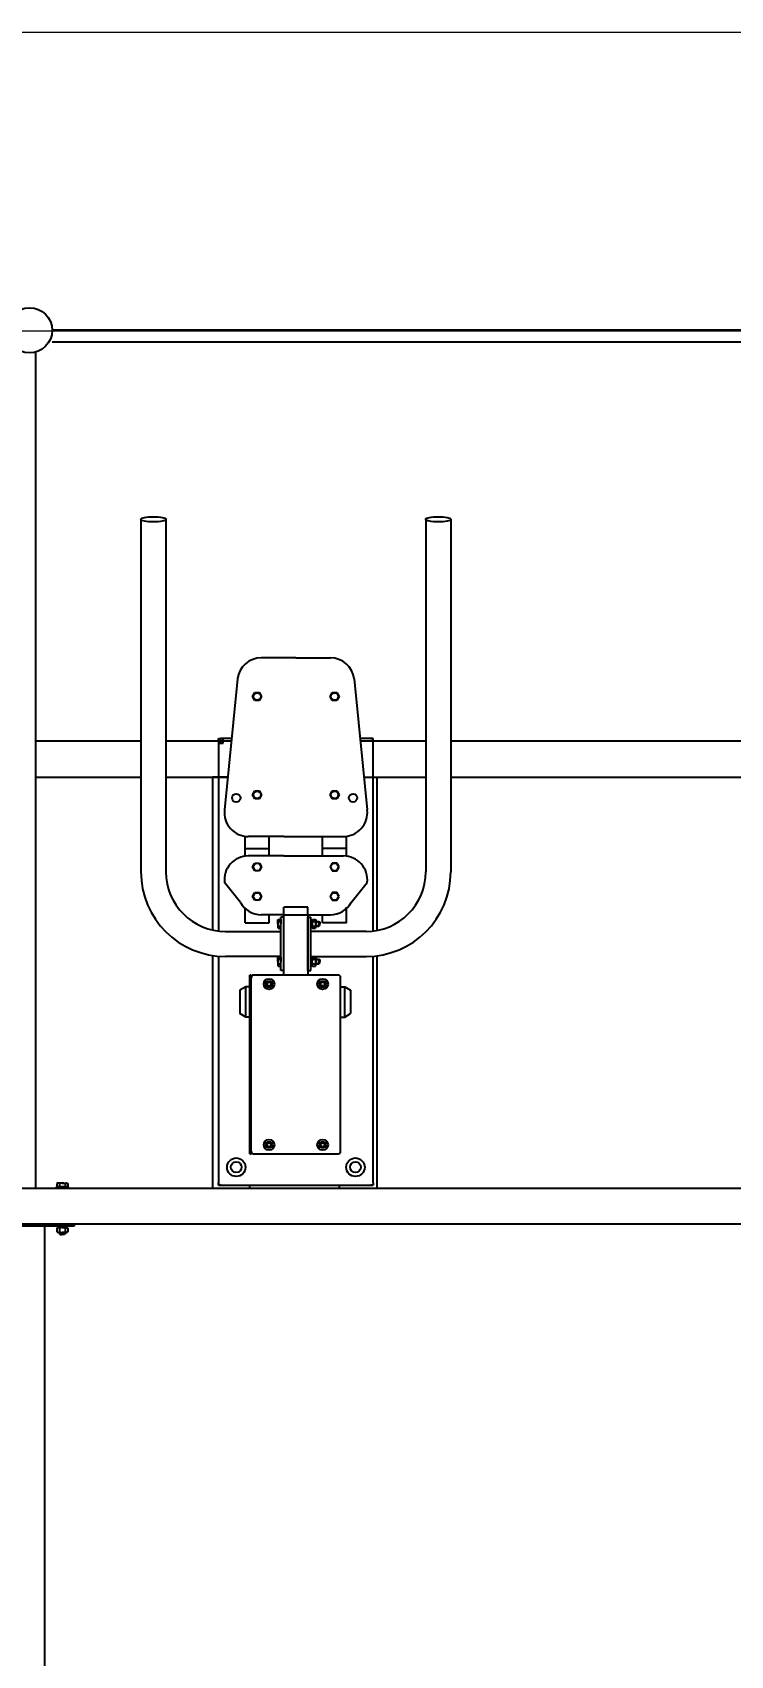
# Model space of a CAD drawing. Header units: millimetres. Extents: x -4989 to 3850, y -3780 to 2461.
# Drawn here: x 1082 to 2254, y -264 to 2461 of the extents above; entities that cross this region are included whole.
import ezdxf

# ---------------------------------------------------------------- set-up
doc = ezdxf.new("R2010")
doc.units = ezdxf.units.MM
for name, color, linetype in [('DIKOM_ЗОНА', 80, 'Continuous'), ('DIKOM_ОБЪЕКТ', 7, 'Continuous'), ('DIKOM_РАЗМЕР_ОБЪЕКТА', 7, 'Continuous')]:
    doc.layers.add(name, color=color, linetype=linetype)
doc.styles.add('style1', font='arial.ttf', dxfattribs={"width": 0.8})
doc.dimstyles.new('1-50', dxfattribs={"dimtxt": 300, "dimasz": 200, "dimexe": 100, "dimexo": 0, "dimgap": 100, "dimtad": 1, "dimdec": 0, "dimtxsty": 'style1', "dimcen": 0, "dimclrd": 7, "dimclre": 7, "dimadec": 1, "dimazin": 2, "dimtfac": 1, "dimtdec": 0, "dimtmove": 0, "dimatfit": 3, "dimfxl": 0, "dimlwd": 25, "dimlwe": 18, "dimarcsym": 0})

# ---------------------------------------------------------------- blocks, each defined once
blk = doc.blocks.new('*D0')
at = {"layer": 'Defpoints', "color": 0, "transparency": 16777216}
for p in [(3115.5, 1959.7), (-3896.5, -2039.1), (3081.8, -2039.1)]:
    blk.add_point(p, dxfattribs=at)
at = {"layer": 'DIKOM_РАЗМЕР_ОБЪЕКТА', "color": 7, "lineweight": 18, "transparency": 16777216}
for p, q in [((3115.5, 1959.7), (-3996.5, 1959.7)), ((3081.8, -2039.1), (-3996.5, -2039.1))]:
    blk.add_line(p, q, dxfattribs=at)
at = {"layer": 'DIKOM_РАЗМЕР_ОБЪЕКТА', "color": 7, "lineweight": 25, "transparency": 16777216}
blk.add_line((-3896.5, 1759.7), (-3896.5, -1839.1), dxfattribs=at)
at = {"layer": 'DIKOM_РАЗМЕР_ОБЪЕКТА', "color": 7, "transparency": 16777216}
for points in [[(-3929.8, 1759.7), (-3863.2, 1759.7), (-3896.5, 1959.7)], [(-3929.8, -1839.1), (-3863.2, -1839.1), (-3896.5, -2039.1)]]:
    blk.add_solid(points, dxfattribs=at)
at = {"layer": 'DIKOM_РАЗМЕР_ОБЪЕКТА', "color": 0, "transparency": 16777216, "insert": (-4149.7, -39.7), "char_height": 300, "attachment_point": 5, "rotation": 90, "style": 'style1'}
blk.add_mtext('4000', dxfattribs=at)

msp = doc.modelspace()

# ---------------------------------------------------------------- linework, layer by layer
at = {"layer": 'DIKOM_ЗОНА', "color": 3, "lineweight": 15}
msp.add_line((3349.7, 2460.9), (-3149.5, 2460.9), dxfattribs=at)
at = {"layer": 'DIKOM_ОБЪЕКТ'}
for p, q in [((3039.5, 1960.9), (1115.5, 1960.9)), ((3039.5, 1940.9), (1115.5, 1940.9)), ((1087.5, 1922.9), (1087.5, 520.9)), ((1264.5, 1643.6), (1264.5, 1051.7)), ((1306.5, 1643.6), (1306.5, 1051.7)), ((1742.5, 1643.6), (1742.5, 1051.7)), ((1784.5, 1643.6), (1784.5, 1051.7)), ((1524.5, 1411.1), (1466.5, 1411.1)), ((1524.5, 1411.1), (1582.5, 1411.1)), ((1426.8, 1375.8), (1404.8, 1155.8)), ((1622.2, 1375.8), (1644.2, 1155.8)), ((1452, 1346.1), (1455.7, 1352.6)), ((1455.7, 1339.6), (1452, 1346.1)), ((1455.7, 1352.6), (1463.3, 1352.6)), ((1463.3, 1339.6), (1455.7, 1339.6)), ((1463.3, 1352.6), (1467, 1346.1)), ((1467, 1346.1), (1463.3, 1339.6)), ((1582, 1346.1), (1585.7, 1352.6)), ((1585.7, 1339.6), (1582, 1346.1)), ((1585.7, 1352.6), (1593.3, 1352.6)), ((1593.3, 1339.6), (1585.7, 1339.6)), ((1593.3, 1352.6), (1597, 1346.1)), ((1597, 1346.1), (1593.3, 1339.6)), ((1264.5, 1270.9), (1087.5, 1270.9)), ((1416.3, 1270.9), (1306.5, 1270.9)), ((1394.5, 1271.9), (1394.5, 1275.9)), ((1394.5, 1275.9), (1398.5, 1275.9)), ((1394.5, 1271.9), (1394.5, 1010.8)), ((1394.5, 1267.9), (1402.5, 1267.9)), ((1398.5, 1267.9), (1398.5, 1275.9)), ((1416.8, 1275.9), (1398.5, 1275.9)), ((1398.5, 1271.9), (1402.5, 1271.9)), ((1402.5, 1267.9), (1402.5, 1275.9)), ((1650.5, 1275.9), (1632.2, 1275.9)), ((1742.5, 1270.9), (1632.7, 1270.9)), ((1650.5, 1275.9), (1654.5, 1275.9)), ((1654.5, 1275.9), (1650.5, 1275.9)), ((1654.5, 1271.9), (1654.5, 1275.9)), ((1654.5, 1271.9), (1654.5, 1275.9)), ((1654.5, 1010.8), (1654.5, 1271.9)), ((2556.8, 1270.9), (1784.5, 1270.9)), ((1087.5, 1210.9), (1264.5, 1210.9)), ((1306.5, 1210.9), (1410.3, 1210.9)), ((1410.3, 1210.9), (1384.5, 1210.9)), ((1384.5, 1210.9), (1384.5, 954.1)), ((1638.7, 1210.9), (1742.5, 1210.9)), ((1654.5, 1210.9), (1660.5, 1210.9)), ((1660.5, 1210.9), (1660.5, 953.3)), ((1784.5, 1210.9), (2561.8, 1210.9)), ((1452, 1181.1), (1455.7, 1187.6)), ((1455.7, 1174.6), (1452, 1181.1)), ((1455.7, 1187.6), (1463.3, 1187.6)), ((1463.3, 1174.6), (1455.7, 1174.6)), ((1463.3, 1187.6), (1467, 1181.1)), ((1467, 1181.1), (1463.3, 1174.6)), ((1582, 1181.1), (1585.7, 1187.6)), ((1585.7, 1174.6), (1582, 1181.1)), ((1585.7, 1187.6), (1593.3, 1187.6)), ((1593.3, 1174.6), (1585.7, 1174.6)), ((1593.3, 1187.6), (1597, 1181.1)), ((1597, 1181.1), (1593.3, 1174.6)), ((1439.5, 1078.1), (1439.5, 1111.4)), ((1439.5, 1091.1), (1479.5, 1091.1)), ((1504.5, 1111.1), (1444.5, 1111.1)), ((1479.5, 1078.4), (1479.5, 1111.1)), ((1479.5, 1078.4), (1479.5, 1111.1)), ((1504.5, 1111.1), (1604.5, 1111.1)), ((1569.5, 1078.4), (1569.5, 1111.1)), ((1569.5, 1078.4), (1569.5, 1111.1)), ((1609.5, 1091.1), (1569.5, 1091.1)), ((1609.5, 1078.1), (1609.5, 1111.4)), ((1504.5, 1078.4), (1444.5, 1078.4)), ((1452, 1059.9), (1455.7, 1066.4)), ((1455.7, 1066.4), (1463.3, 1066.4)), ((1463.3, 1066.4), (1467, 1059.9)), ((1504.5, 1078.4), (1604.5, 1078.4)), ((1585.7, 1066.4), (1582, 1059.9)), ((1593.3, 1066.4), (1585.7, 1066.4)), ((1597, 1059.9), (1593.3, 1066.4)), ((1455.7, 1053.4), (1452, 1059.9)), ((1463.3, 1053.4), (1455.7, 1053.4)), ((1467, 1059.9), (1463.3, 1053.4)), ((1582, 1059.9), (1585.7, 1053.4)), ((1585.7, 1053.4), (1593.3, 1053.4)), ((1593.3, 1053.4), (1597, 1059.9)), ((1394.5, 1010.8), (1394.5, 952.4)), ((1431.5, 1000.4), (1404.8, 1033.7)), ((1452, 1010.6), (1455.7, 1017.1)), ((1455.7, 1004.1), (1452, 1010.6)), ((1455.7, 1017.1), (1463.3, 1017.1)), ((1463.3, 1017.1), (1467, 1010.6)), ((1467, 1010.6), (1463.3, 1004.1)), ((1585.7, 1017.1), (1582, 1010.6)), ((1582, 1010.6), (1585.7, 1004.1)), ((1593.3, 1017.1), (1585.7, 1017.1)), ((1597, 1010.6), (1593.3, 1017.1)), ((1593.3, 1004.1), (1597, 1010.6)), ((1617.5, 1000.4), (1644.2, 1033.7)), ((1654.5, 952.4), (1654.5, 1010.8)), ((1439.5, 966), (1439.5, 990.3)), ((1463.3, 1004.1), (1455.7, 1004.1)), ((1504.5, 979.8), (1504.5, 992.2)), ((1544.5, 992.2), (1504.5, 992.2)), ((1544.5, 979.8), (1544.5, 992.2)), ((1585.7, 1004.1), (1593.3, 1004.1)), ((1609.5, 966), (1609.5, 992.2)), ((1609.5, 966), (1609.5, 990.3)), ((1439.5, 966), (1479.5, 966)), ((1504.5, 979.8), (1466.5, 979.8)), ((1479.5, 966), (1479.5, 979.8)), ((1479.5, 966), (1479.5, 979.8)), ((1494.2, 970.7), (1495, 972)), ((1494.2, 964.5), (1494.2, 970.7)), ((1494.2, 964.5), (1494.2, 958.3)), ((1494.2, 958.3), (1495, 957)), ((1495, 972), (1499.5, 972)), ((1495, 968.2), (1499.5, 968.2)), ((1495, 960.7), (1499.5, 960.7)), ((1495, 957), (1499.5, 957)), ((1504.5, 975.5), (1499.5, 975.5)), ((1499.5, 885.9), (1499.5, 975.5)), ((1499.5, 972), (1499.5, 964.5)), ((1499.5, 957), (1499.5, 964.5)), ((1504.5, 878.4), (1504.5, 979.8)), ((1504.5, 979.6), (1544.5, 979.6)), ((1504.5, 885.9), (1504.5, 975.5)), ((1544.5, 979.8), (1544.5, 878.4)), ((1544.5, 979.8), (1582.5, 979.8)), ((1544.5, 885.9), (1544.5, 975.5)), ((1544.5, 975.5), (1549.5, 975.5)), ((1549.5, 885.9), (1549.5, 975.5)), ((1549.5, 964.5), (1549.5, 970.6)), ((1549.5, 970.6), (1551.5, 970.6)), ((1549.5, 964.9), (1551.5, 965.6)), ((1549.5, 964.5), (1549.5, 958.4)), ((1551.5, 964.1), (1549.5, 963.4)), ((1549.5, 958.4), (1551.5, 958.4)), ((1551.5, 970.3), (1552.5, 972)), ((1551.5, 970.6), (1551.5, 964.5)), ((1551.5, 964.5), (1551.5, 970.3)), ((1551.5, 958.4), (1551.5, 964.5)), ((1551.5, 964.5), (1551.5, 958.6)), ((1551.5, 958.6), (1552.5, 957)), ((1552.5, 972), (1557.3, 972)), ((1552.5, 968.2), (1557.3, 968.2)), ((1552.5, 960.7), (1557.3, 960.7)), ((1552.5, 957), (1557.3, 957)), ((1557.3, 972), (1558.3, 970.3)), ((1557.3, 957), (1558.3, 958.6)), ((1558.3, 970.3), (1558.3, 964.5)), ((1558.3, 968.5), (1563.2, 968.5)), ((1558.3, 967.8), (1563.9, 967.8)), ((1558.3, 958.6), (1558.3, 964.5)), ((1558.3, 961.2), (1563.9, 961.2)), ((1558.3, 960.5), (1563.2, 960.5)), ((1563.2, 968.5), (1564.5, 967.2)), ((1563.2, 968.5), (1563.2, 964.5)), ((1563.2, 960.5), (1563.2, 964.5)), ((1563.2, 960.5), (1564.5, 961.7)), ((1564.5, 967.2), (1564.5, 964.5)), ((1564.5, 961.7), (1564.5, 964.5)), ((1569.5, 966), (1569.5, 979.8)), ((1569.5, 966), (1569.5, 979.8)), ((1609.5, 966), (1569.5, 966)), ((1406.5, 951.7), (1499.5, 951.7)), ((1642.5, 951.7), (1549.5, 951.7)), ((1384.5, 911.4), (1384.5, 520.9)), ((1394.5, 910.2), (1394.5, 529.9)), ((1499.5, 909.7), (1406.5, 909.7)), ((1494.2, 907.3), (1495, 908.7)), ((1494.2, 901.1), (1494.2, 907.3)), ((1494.2, 901.1), (1494.2, 895)), ((1495, 908.7), (1499.5, 908.7)), ((1495, 904.9), (1499.5, 904.9)), ((1499.5, 908.7), (1499.5, 901.1)), ((1499.5, 893.6), (1499.5, 901.1)), ((1549.5, 909.7), (1642.5, 909.7)), ((1549.5, 901.1), (1549.5, 907.2)), ((1549.5, 907.2), (1551.5, 907.2)), ((1549.5, 901.5), (1551.5, 902.3)), ((1549.5, 901.1), (1549.5, 895)), ((1551.5, 900.8), (1549.5, 900)), ((1551.5, 907), (1552.5, 908.7)), ((1551.5, 907.2), (1551.5, 901.1)), ((1551.5, 901.1), (1551.5, 907)), ((1551.5, 895), (1551.5, 901.1)), ((1551.5, 901.1), (1551.5, 895.3)), ((1552.5, 908.7), (1557.3, 908.7)), ((1552.5, 904.9), (1557.3, 904.9)), ((1557.3, 908.7), (1558.3, 907)), ((1558.3, 907), (1558.3, 901.1)), ((1558.3, 905.1), (1563.2, 905.1)), ((1558.3, 904.5), (1563.9, 904.5)), ((1558.3, 895.3), (1558.3, 901.1)), ((1563.2, 905.1), (1564.5, 903.9)), ((1563.2, 905.1), (1563.2, 901.1)), ((1563.2, 897.1), (1563.2, 901.1)), ((1564.5, 903.9), (1564.5, 901.1)), ((1564.5, 898.4), (1564.5, 901.1)), ((1654.5, 529.9), (1654.5, 910.2)), ((1660.5, 910.8), (1660.5, 520.9)), ((1449.5, 878.4), (1447.5, 878.4)), ((1447.5, 878.4), (1449.5, 878.4)), ((1447.5, 578.4), (1447.5, 878.4)), ((1449.5, 878.4), (1449.5, 873.4)), ((1449.5, 583.4), (1449.5, 873.4)), ((1595.5, 878.4), (1453.5, 878.4)), ((1494.2, 895), (1495, 893.6)), ((1495, 897.4), (1499.5, 897.4)), ((1495, 893.6), (1499.5, 893.6)), ((1504.5, 885.9), (1499.5, 885.9)), ((1544.5, 885.9), (1549.5, 885.9)), ((1549.5, 895), (1551.5, 895)), ((1551.5, 895.3), (1552.5, 893.6)), ((1552.5, 897.4), (1557.3, 897.4)), ((1552.5, 893.6), (1557.3, 893.6)), ((1557.3, 893.6), (1558.3, 895.3)), ((1558.3, 897.8), (1563.9, 897.8)), ((1558.3, 897.1), (1563.2, 897.1)), ((1563.2, 897.1), (1564.5, 898.4)), ((1599.5, 582.4), (1599.5, 874.4)), ((1440.5, 858.9), (1430.5, 853.2)), ((1430.5, 853.2), (1430.5, 813.7)), ((1447.5, 858.9), (1440.5, 858.9)), ((1440.5, 807.9), (1440.5, 858.9)), ((1473.7, 863.4), (1476.6, 868.4)), ((1476.6, 858.4), (1473.7, 863.4)), ((1476.6, 868.4), (1482.4, 868.4)), ((1482.4, 858.4), (1476.6, 858.4)), ((1482.4, 868.4), (1485.3, 863.4)), ((1485.3, 863.4), (1482.4, 858.4)), ((1563.7, 863.4), (1566.6, 868.4)), ((1566.6, 858.4), (1563.7, 863.4)), ((1566.6, 868.4), (1572.4, 868.4)), ((1572.4, 858.4), (1566.6, 858.4)), ((1572.4, 868.4), (1575.3, 863.4)), ((1575.3, 863.4), (1572.4, 858.4)), ((1599.5, 858.9), (1606.5, 858.9)), ((1606.5, 858.9), (1616.5, 853.2)), ((1606.5, 807.9), (1606.5, 858.9)), ((1616.5, 853.2), (1616.5, 813.7)), ((1440.5, 807.9), (1430.5, 813.7)), ((1447.5, 807.9), (1440.5, 807.9)), ((1599.5, 807.9), (1606.5, 807.9)), ((1606.5, 807.9), (1616.5, 813.7)), ((1447.5, 578.4), (1449.5, 578.4)), ((1447.5, 578.4), (1449.5, 578.4)), ((1449.5, 578.4), (1449.5, 583.4)), ((1453.5, 578.4), (1595.5, 578.4)), ((1473.7, 593.4), (1476.6, 598.4)), ((1476.6, 588.4), (1473.7, 593.4)), ((1476.6, 598.4), (1482.4, 598.4)), ((1482.4, 588.4), (1476.6, 588.4)), ((1482.4, 598.4), (1485.3, 593.4)), ((1485.3, 593.4), (1482.4, 588.4)), ((1563.7, 593.4), (1566.6, 598.4)), ((1566.6, 588.4), (1563.7, 593.4)), ((1566.6, 598.4), (1572.4, 598.4)), ((1572.4, 588.4), (1566.6, 588.4)), ((1572.4, 598.4), (1575.3, 593.4)), ((1575.3, 593.4), (1572.4, 588.4)), ((77.5, 520.9), (2649.8, 520.9)), ((1132.5, 522.9), (1122.5, 522.9)), ((1122.5, 522.9), (1122.5, 520.9)), ((1122.5, 520.9), (1132.5, 520.9)), ((1124.9, 529.3), (1123.3, 528.4)), ((1123.3, 528.4), (1123.3, 522.9)), ((1123.3, 522.9), (1132.5, 522.9)), ((1132.5, 529.3), (1124.9, 529.3)), ((1127.9, 528.4), (1127.9, 522.9)), ((1132.5, 529.3), (1140.1, 529.3)), ((1141.7, 522.9), (1132.5, 522.9)), ((1132.5, 522.9), (1142.5, 522.9)), ((1142.5, 520.9), (1132.5, 520.9)), ((1137.1, 528.4), (1137.1, 522.9)), ((1140.1, 529.3), (1141.7, 528.4)), ((1141.7, 528.4), (1141.7, 522.9)), ((1142.5, 522.9), (1142.5, 520.9)), ((1394.5, 525.9), (1394.5, 529.9)), ((1394.5, 529.9), (1394.5, 525.9)), ((1398.5, 525.9), (1394.5, 525.9)), ((1394.5, 525.9), (1398.5, 525.9)), ((1398.5, 525.9), (1650.5, 525.9)), ((1447.5, 520.9), (1447.5, 525.9)), ((1597.5, 520.9), (1597.5, 525.9)), ((1650.5, 525.9), (1654.5, 525.9)), ((1650.5, 525.9), (1654.5, 525.9)), ((1654.5, 525.9), (1650.5, 525.9)), ((1654.5, 529.9), (1654.5, 525.9)), ((1654.5, 529.9), (1654.5, 525.9)), ((1654.5, 529.9), (1654.5, 525.9)), ((77.5, 460.9), (2649.8, 460.9)), ((1027.5, 460.9), (1152.5, 460.9)), ((1152.5, 456.9), (1027.5, 456.9)), ((1102.5, 456.9), (1102.5, -535.1)), ((1125.2, 454.4), (1123.3, 453.3)), ((1123.3, 453.3), (1123.3, 447.2)), ((1123.3, 447.2), (1125.2, 446)), ((1124.9, 454.4), (1124.9, 456.9)), ((1124.9, 456.9), (1132.5, 456.9)), ((1132.5, 454.4), (1124.9, 454.4)), ((1132.5, 454.4), (1125.2, 454.4)), ((1125.2, 446), (1132.5, 446)), ((1127.5, 446), (1127.5, 444.4)), ((1127.5, 444.4), (1129, 442.9)), ((1127.5, 444.4), (1132.5, 444.4)), ((1127.9, 453.3), (1127.9, 447.2)), ((1128.3, 446), (1128.3, 443.6)), ((1129, 442.9), (1132.5, 442.9)), ((1132, 454.4), (1131.1, 456.9)), ((1140.1, 456.9), (1132.5, 456.9)), ((1132.5, 454.4), (1140.1, 454.4)), ((1132.5, 454.4), (1139.8, 454.4)), ((1139.8, 446), (1132.5, 446)), ((1137.5, 444.4), (1132.5, 444.4)), ((1136, 442.9), (1132.5, 442.9)), ((1133, 456.9), (1133.9, 454.4)), ((1137.5, 444.4), (1136, 442.9)), ((1136.7, 446), (1136.7, 443.6)), ((1137.1, 453.3), (1137.1, 447.2)), ((1137.5, 446), (1137.5, 444.4)), ((1139.8, 454.4), (1141.7, 453.3)), ((1141.7, 447.2), (1139.8, 446)), ((1140.1, 454.4), (1140.1, 456.9)), ((1141.7, 453.3), (1141.7, 447.2)), ((1152.5, 460.9), (1152.5, 456.9))]:
    msp.add_line(p, q, dxfattribs=at)
for centre, radius in [((1077.5, 1960.9), 38), ((1459.5, 1346.1), 6.18), ((1589.5, 1346.1), 6.18), ((1424.5, 1175.9), 7), ((1459.5, 1181.1), 6.18), ((1589.5, 1181.1), 6.18), ((1620.5, 1175.9), 7), ((1459.5, 1059.9), 6.18), ((1589.5, 1059.9), 6.18), ((1459.5, 1010.6), 6.18), ((1589.5, 1010.6), 6.18), ((1479.5, 863.4), 9), ((1569.5, 863.4), 9), ((1479.5, 863.4), 4.75), ((1479.5, 863.4), 3.2), ((1569.5, 863.4), 4.75), ((1569.5, 863.4), 3.2), ((1479.5, 593.4), 9), ((1569.5, 593.4), 9), ((1479.5, 593.4), 4.75), ((1479.5, 593.4), 3.2), ((1569.5, 593.4), 4.75), ((1569.5, 593.4), 3.2), ((1424.5, 555.9), 15.5), ((1424.5, 555.9), 9), ((1624.5, 555.9), 15.5), ((1624.5, 555.9), 9)]:
    msp.add_circle(centre, radius, dxfattribs=at)
for centre, radius, start, end in [((1466.5, 1371.1), 40, 90, 173.2329), ((1582.5, 1371.1), 40, 6.7671, 90), ((1444.5, 1151.1), 40, 173.2329, 270), ((1604.5, 1151.1), 40, 270, 6.7671), ((1444.5, 1038.4), 40, 90, 186.7671), ((1604.5, 1038.4), 40, 353.2329, 90), ((1406.5, 1051.7), 142, 180, 270), ((1406.5, 1051.7), 100, 180, 270), ((1642.5, 1051.7), 142, 270, 0), ((1642.5, 1051.7), 100, 270, 0), ((1466.5, 1019.8), 40, 209.0489, 270), ((1582.5, 1019.8), 40, 270, 330.9511), ((1503.8, 964.5), 9.55, 156.8627, 180), ((1503.8, 964.5), 9.55, 180, 203.1373), ((1496.9, 970), 2.64, 150.9367, 223.2461), ((1496.9, 958.9), 2.64, 136.7539, 209.0633), ((1559.3, 964.5), 7.84, 151.4211, 180), ((1559.3, 964.5), 7.84, 180, 208.5789), ((1553.6, 969.9), 2.04, 142.6066, 235.9525), ((1553.6, 959), 2.04, 124.0475, 217.3934), ((1556.2, 969.9), 2.04, 304.0475, 37.3934), ((1550.5, 964.5), 7.84, 0, 28.5789), ((1550.5, 964.5), 7.84, 331.4211, 0), ((1556.2, 959), 2.04, 322.6066, 55.9525), ((1503.8, 901.1), 9.55, 156.8627, 180), ((1503.8, 901.1), 9.55, 180, 203.1373), ((1496.9, 906.7), 2.64, 150.9367, 223.2461), ((1559.3, 901.1), 7.84, 151.4211, 180), ((1559.3, 901.1), 7.84, 180, 208.5789), ((1553.6, 906.6), 2.04, 142.6066, 235.9525), ((1556.2, 906.6), 2.04, 304.0475, 37.3934), ((1550.5, 901.1), 7.84, 0, 28.5789), ((1550.5, 901.1), 7.84, 331.4211, 0), ((1453.5, 874.4), 4, 90, 180), ((1496.9, 895.6), 2.64, 136.7539, 209.0633), ((1553.6, 895.7), 2.04, 124.0475, 217.3934), ((1556.2, 895.7), 2.04, 322.6066, 55.9525), ((1595.5, 874.4), 4, 0, 90), ((1453.5, 582.4), 4, 180, 270), ((1595.5, 582.4), 4, 270, 0), ((1125.7, 526), 3.24, 46.6832, 119.134), ((1132.5, 517.6), 11.8, 90, 113.1373), ((1132.5, 517.6), 11.8, 66.8627, 90), ((1139.3, 526), 3.24, 60.866, 133.3168), ((1125.8, 451.8), 2.59, 35.859, 126.1524), ((1125.8, 448.7), 2.59, 233.8476, 324.141), ((1132.5, 444.6), 9.87, 90, 117.9053), ((1132.5, 455.9), 9.87, 242.0947, 270), ((1132.5, 444.6), 9.87, 62.0947, 90), ((1132.5, 455.9), 9.87, 270, 297.9053), ((1139.2, 451.8), 2.59, 53.8476, 144.141), ((1139.2, 448.7), 2.59, 215.859, 306.1524)]:
    msp.add_arc(centre, radius, start, end, dxfattribs=at)
for centre in [(1285.5, 1643.6), (1763.5, 1643.6)]:
    msp.add_ellipse(centre, major_axis=(-21, 0), ratio=0.211059, dxfattribs=at)

# ---------------------------------------------------------------- dimensions: what is measured, and where the dimension line sits
at = {"layer": 'DIKOM_РАЗМЕР_ОБЪЕКТА'}
dim = msp.add_linear_dim(base=(-3896.5, -2039.1), p1=(3115.5, 1959.7), p2=(3081.8, -2039.1), angle=90, text='4000', dimstyle='1-50', dxfattribs=at)
dim.commit()
dim.dimension.update_dxf_attribs({"geometry": '*D0', "text_midpoint": (-3896.5, -39.7), "dimtype": 160})

doc.saveas('drawing.dxf')
